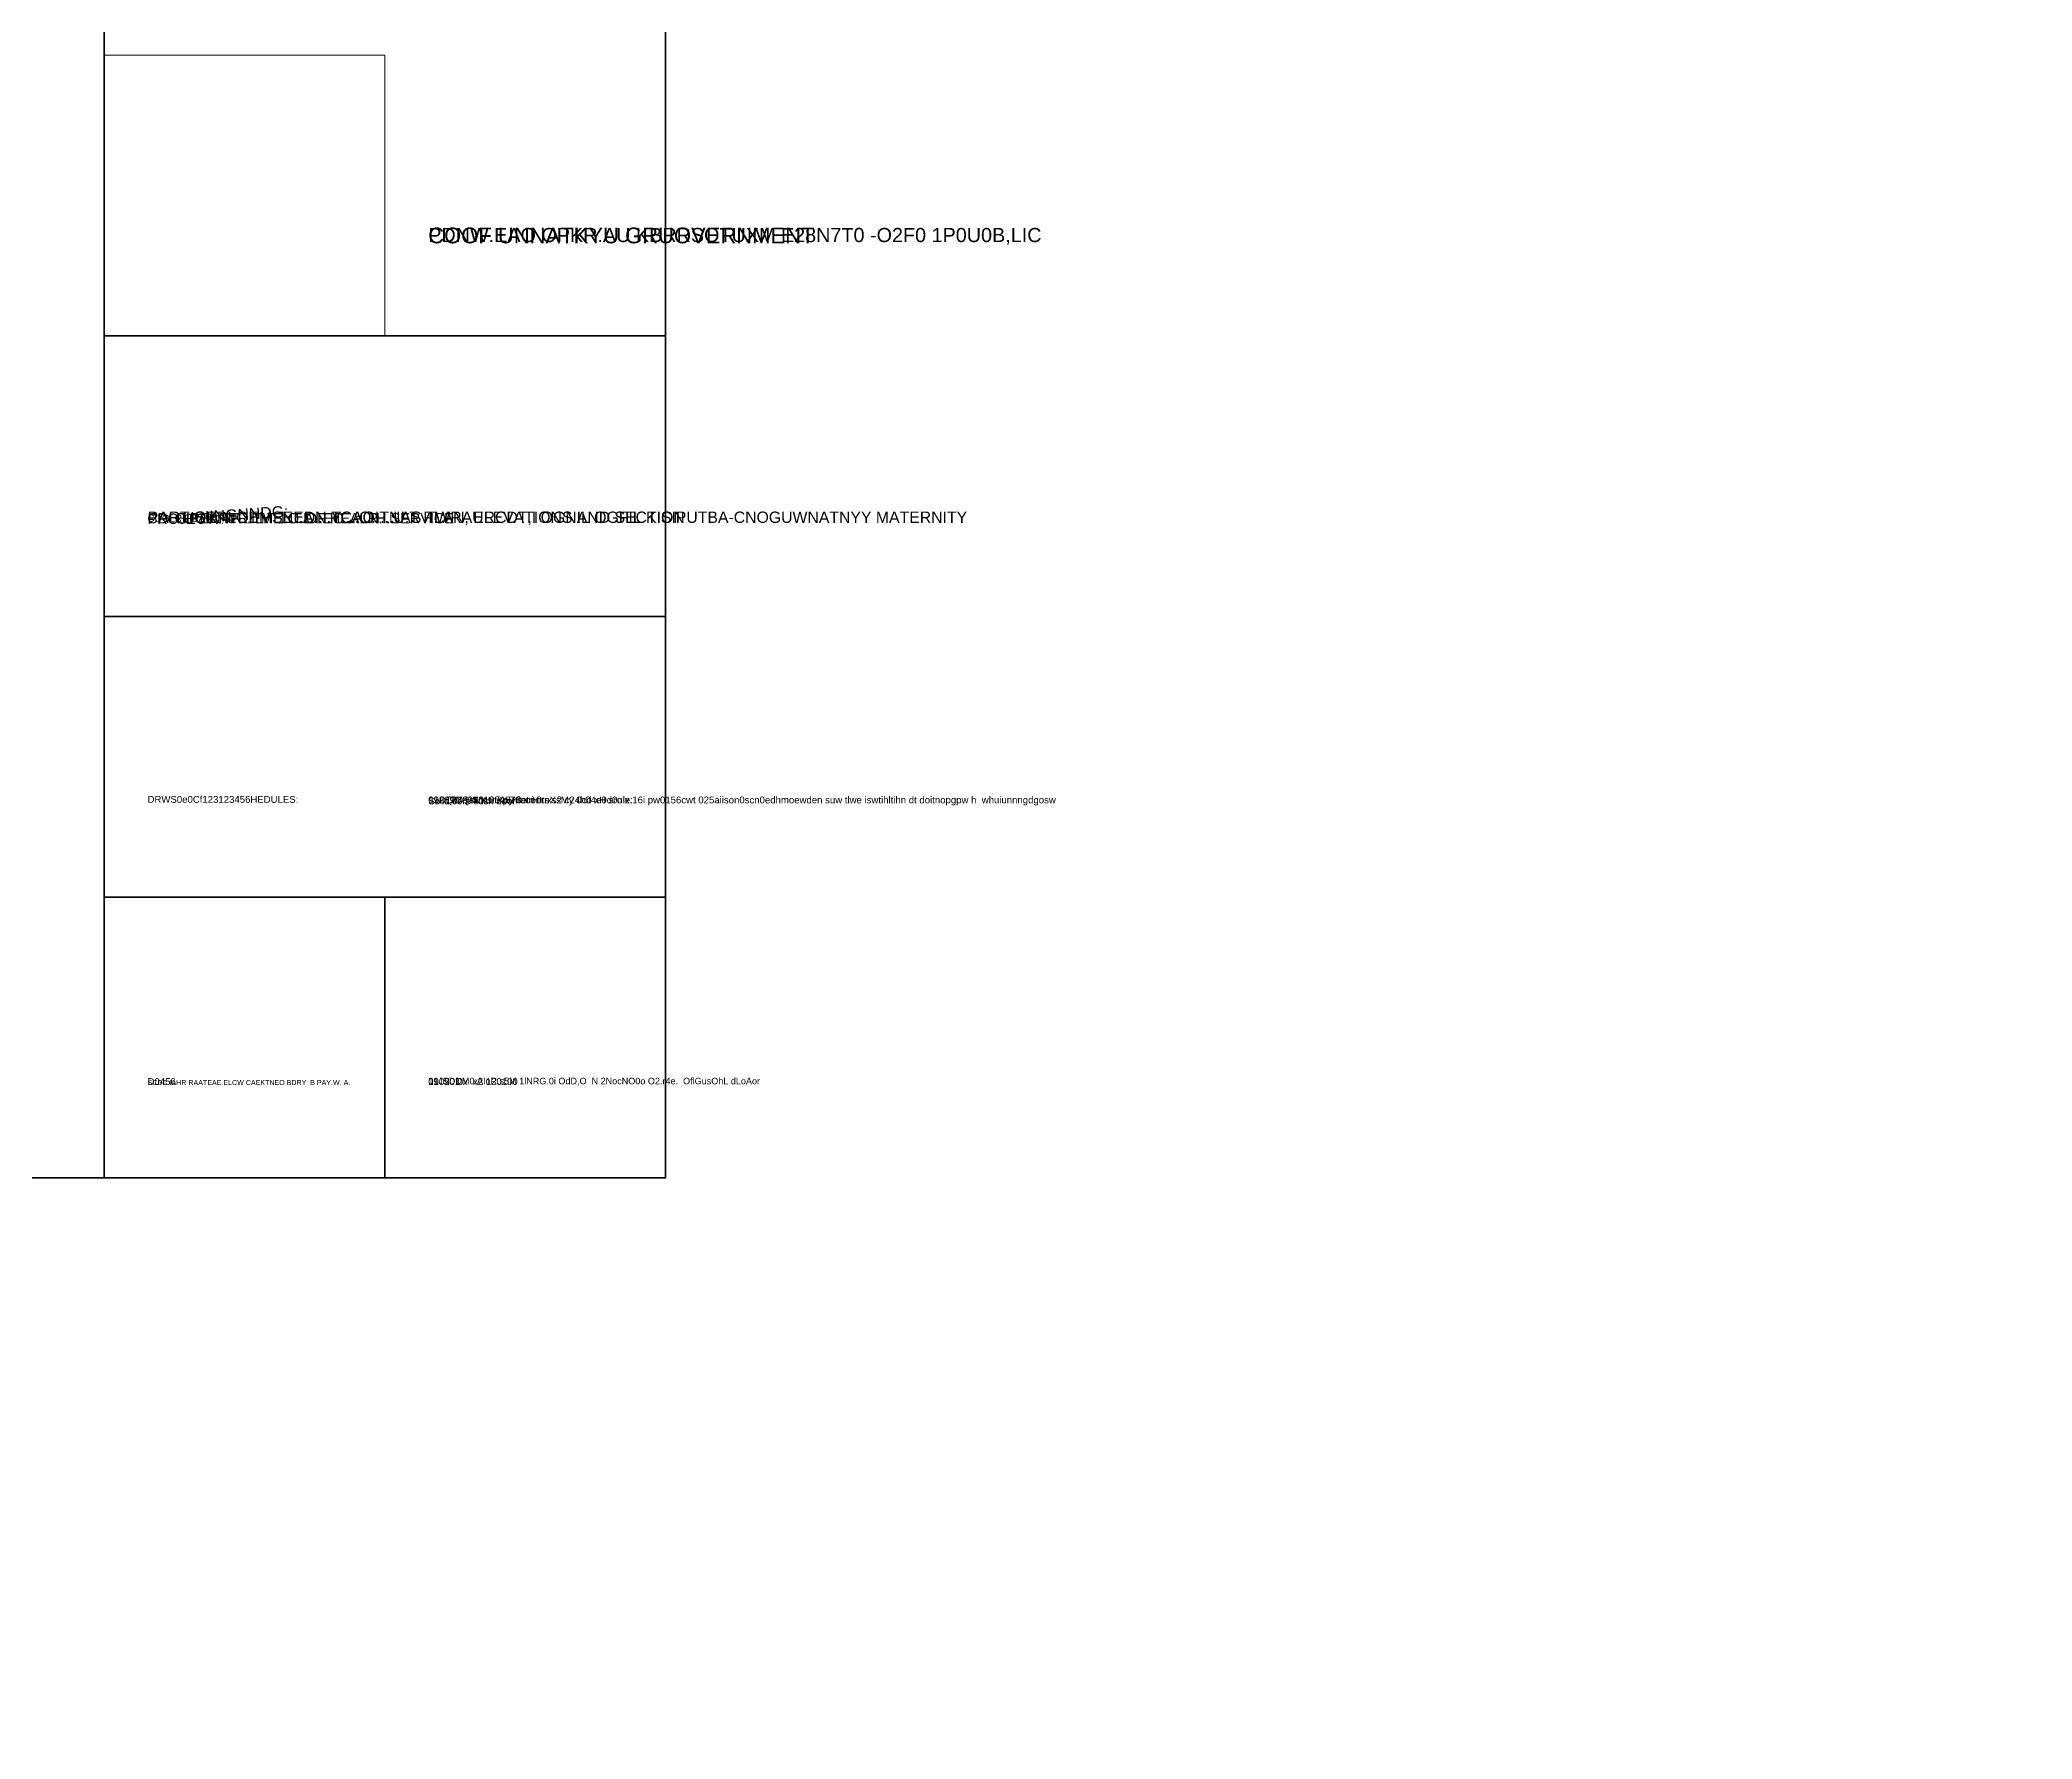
# Model space of a CAD drawing. Header units: millimetres. Extents: x 0 to 72213, y -495 to 58962.
# Drawn here: x 24163.92 to 24208.99, y 51787.18 to 51825.62 of the extents above; entities that cross this region are included whole.
import ezdxf

# ---------------------------------------------------------------- set-up
doc = ezdxf.new("R2010")
doc.units = ezdxf.units.MM
doc.header["$MEASUREMENT"] = 0
doc.layers.add('PDF_Geometry', color=7, linetype='Continuous', true_color=0xfd8379)
doc.layers.add('PDF_Text', color=7, linetype='Continuous')
doc.styles.add('PDF Arial-BoldMT', font='arial.ttf')

msp = doc.modelspace()

# ---------------------------------------------------------------- linework, layer by layer
at = {"layer": 'PDF_Geometry', "color": 14, "lineweight": 35, "true_color": 0xa80e02}
for points in [[(24178.075, 51799.876), (24178.075, 51844.325), (24165.376, 51844.325), (24165.376, 51799.876), (24178.075, 51799.876), (24108.227, 51799.876), (24108.227, 51844.325), (24178.075, 51844.325)], [(24165.376, 51844.325), (24165.376, 51799.876), (24114.577, 51799.876), (24114.577, 51844.325)]]:
    msp.add_lwpolyline(points, close=True, dxfattribs=at)
at = {"layer": 'PDF_Geometry', "color": 30, "lineweight": 18, "true_color": 0xff6600}
for points in [[(24171.726, 51825.275), (24165.376, 51825.275), (24171.726, 51825.275), (24171.726, 51818.926), (24171.726, 51825.275), (24171.726, 51818.926)], [(24165.376, 51799.876), (24171.726, 51799.876), (24165.376, 51799.876)], [(24171.726, 51799.876), (24165.376, 51799.876), (24171.726, 51799.876)], [(24171.726, 51799.876), (24165.376, 51799.876), (24171.726, 51799.876)]]:
    msp.add_lwpolyline(points, dxfattribs=at)
for points in [[(24165.376, 51818.926), (24165.376, 51825.275), (24171.726, 51825.275), (24171.726, 51818.926)], [(24171.726, 51818.926), (24165.376, 51818.926), (24165.376, 51825.275), (24171.726, 51825.275)], [(24165.376, 51799.876), (24171.726, 51799.876)]]:
    msp.add_lwpolyline(points, close=True, dxfattribs=at)
at = {"layer": 'PDF_Geometry', "color": 5, "lineweight": 35}
msp.add_lwpolyline([(24178.075, 51818.926), (24165.376, 51818.926), (24165.376, 51799.876), (24178.075, 51799.876)], close=True, dxfattribs=at)
for points in [[(24165.376, 51818.926), (24178.075, 51818.926)], [(24165.376, 51812.576), (24178.075, 51812.576)], [(24178.075, 51812.576), (24165.376, 51812.576), (24178.075, 51812.576)], [(24178.075, 51812.576), (24165.376, 51812.576), (24178.075, 51812.576)], [(24178.075, 51806.226), (24165.376, 51806.226), (24178.075, 51806.226)], [(24165.376, 51799.876), (24178.075, 51799.876)]]:
    msp.add_lwpolyline(points, dxfattribs=at)
at = {"layer": 'PDF_Geometry', "color": 30, "lineweight": 20, "true_color": 0xff6600}
msp.add_lwpolyline([(24165.376, 51812.576), (24171.726, 51812.576)], dxfattribs=at)
at = {"layer": 'PDF_Geometry', "color": 7, "lineweight": 25}
msp.add_lwpolyline([(24171.726, 51799.876), (24171.726, 51806.226), (24165.376, 51806.226), (24165.376, 51799.876), (24171.726, 51799.876), (24171.726, 51806.226), (24165.376, 51806.226), (24171.726, 51806.226)], close=True, dxfattribs=at)
for points in [[(24165.376, 51799.876), (24171.726, 51799.876), (24165.376, 51799.876), (24171.726, 51799.876), (24171.726, 51806.226), (24165.376, 51806.226), (24171.726, 51806.226), (24165.376, 51806.226), (24171.726, 51806.226), (24165.376, 51806.226), (24171.726, 51806.226), (24165.376, 51806.226), (24171.726, 51806.226), (24165.376, 51806.226), (24171.726, 51806.226), (24165.376, 51806.226), (24171.726, 51806.226), (24165.376, 51806.226)], [(24171.726, 51806.226), (24171.726, 51806.226)]]:
    msp.add_lwpolyline(points, dxfattribs=at)
at = {"layer": 'PDF_Geometry', "color": 30, "lineweight": 18, "true_color": 0xff6600}
msp.add_arc((25825.859, 51110.919), 1641.433, 89.999995, 180.000005, dxfattribs=at)

# ---------------------------------------------------------------- texts
at = {"layer": 'PDF_Text', "attachment_point": 4, "style": 'PDF Arial-BoldMT'}
for s, insert, char_height in [('COOF UNNATKYU GRUOVERNMENT', (24172.704, 51821.196), 0.35638), ('PDNW.EAO OPKR.AU KBRRSOTUXM E28N7T0 -O2F0 1P0U0B,LIC', (24172.704, 51821.178), 0.32033), ('PART OEPLOEMSEEDN TCAOITNAS TWRAURCDT,I OGNIL OGFIL K SIPUTBA-CNOGUWNATNYY MATERNITY', (24166.354, 51814.799), 0.2558), ('L...A....Y....O.....U.T PLAN, ELEVATIONS AND SECTION', (24169.374, 51814.799), 0.2558), ('DRWS0e0Cf123123456HEDULES:', (24166.354, 51808.438), 0.15523), ('01269DQW01234578et i 0tnXsMy 0cd xH sro x.16i pw0156cwt 025aiison0scn0edhmoewden suw tlwe iswtihltihn dt doitnopgpw h  whuiunnngdgosw', (24172.704, 51808.403), 0.155225), ('01D127e sMcsr.i pDtiooonrs', (24172.704, 51808.403), 0.15523), ('Solid core flush door', (24172.704, 51808.403), 0.15523), ('19DQW025ot 0tXoy 0 xrH   xs2 c24h04e0d0ule:', (24172.704, 51808.403), 0.15523), ('D0456', (24166.354, 51802.053), 0.1552), ('010501', (24172.704, 51802.053), 0.1552), ('19020 0x  x2 120100', (24172.704, 51802.053), 0.15523)]:
    msp.add_mtext(s, dxfattribs=dict(at, insert=insert, char_height=char_height))
at = {"layer": 'PDF_Text', "insert": (24167.163, 51814.799), "char_height": 0.2558, "attachment_point": 4, "rotation": 3.7889, "style": 'PDF Arial-BoldMT'}
msp.add_mtext('USIINGNNDG:', dxfattribs=at)
at = {"layer": 'PDF_Text', "color": 30, "true_color": 0xff6600, "attachment_point": 4, "style": 'PDF Arial-BoldMT'}
for s, insert, char_height in [('CDGLRRIEANOTW', (24166.354, 51814.799), 0.15988), ('CDLEIPEANTR:TMENT OF HEALTH SERVICE', (24166.354, 51814.799), 0.23313), ('PROJECT:', (24166.354, 51814.788), 0.2331), ('.', (24167.895, 51814.754), 0.16), ('..', (24167.956, 51814.754), 0.1599), ('TF...IL.T...O.L...EO...:..R....', (24168.027, 51814.799), 0.23313), ('..', (24169.306, 51814.754), 0.1599)]:
    msp.add_mtext(s, dxfattribs=dict(at, insert=insert, char_height=char_height))
at = {"layer": 'PDF_Text', "color": 8, "true_color": 0x7e7e7e, "insert": (24166.354, 51802.032), "char_height": 0.11453, "attachment_point": 4, "style": 'PDF Arial-BoldMT'}
msp.add_mtext('SCDC.IAHR RAATEAE.ELCW CAEKTNEO BDRY  B PAY.W. A.', dxfattribs=at)
at = {"layer": 'PDF_Text', "color": 216, "true_color": 0x800080, "insert": (24172.704, 51802.053), "char_height": 0.1465, "attachment_point": 4, "style": 'PDF Arial-BoldMT'}
msp.add_mtext('01JSDDM0:AIoR.s5M 1lNRG.0i OdD,O  N 2NocNO0o O2.r4e.  OflGusOhL dLoAor', dxfattribs=at)

doc.saveas('drawing.dxf')
